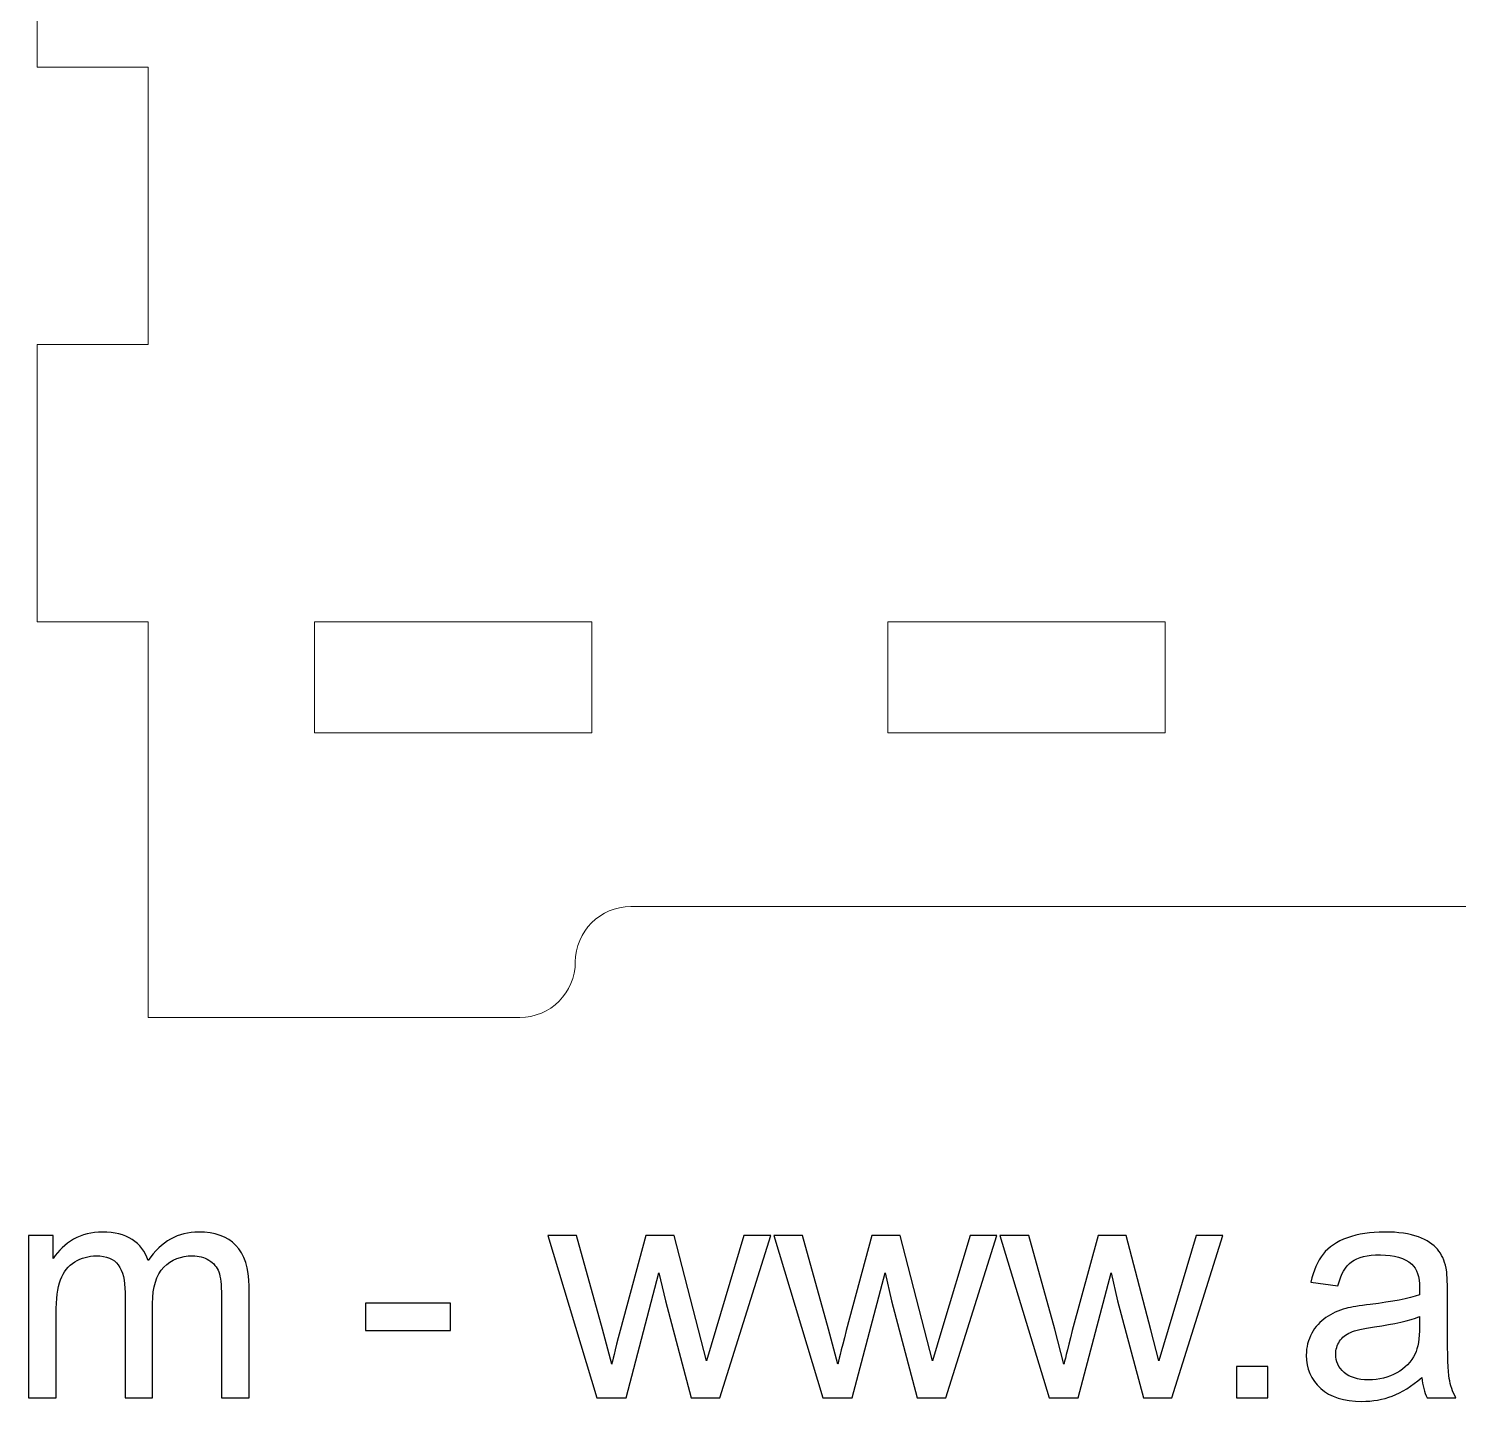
# Model space of a CAD drawing. Header units: millimetres. Extents: x -184 to 140, y -164 to 195.
# Drawn here: x 61.25 to 99.92, y -163.55 to -126.43 of the extents above; entities that cross this region are included whole.
import ezdxf

# ---------------------------------------------------------------- set-up
doc = ezdxf.new("R2010")
doc.units = ezdxf.units.MM
doc.header["$MEASUREMENT"] = 0
doc.layers.add('Layer 1', color=7, linetype='Continuous')

msp = doc.modelspace()

# ---------------------------------------------------------------- linework, layer by layer
at = {"layer": 'Layer 1', "color": 177, "lineweight": 5}
for points, knots in [([(64.4833, -7.4759), (64.4833, -7.4759), (61.4833, -7.4759), (61.4833, -7.4759), (61.4833, -7.4759), (61.4833, -7.4759), (61.4833, 0.0249), (61.4833, 0.0249), (61.4833, 0.0249), (61.4833, 0.0249), (64.4833, 0.0249), (64.4833, 0.0249), (64.4833, 0.0249), (64.4833, 0.0249), (89.9839, 0.0249), (89.9839, 0.0249), (89.9839, 0.0249), (94.1138, 0.0249), (97.4832, -3.3445), (97.4832, -7.4759), (97.4832, -7.4759), (97.4832, -7.4759), (97.4832, -41.4156), (97.4832, -41.4156), (97.4832, -41.4156), (97.4832, -57.9383), (113.9604, -71.4154), (130.4831, -71.4154), (130.4831, -71.4154), (130.4831, -71.4154), (130.4831, -110.5738), (130.4831, -110.5738), (130.4831, -110.5738), (130.4831, -112.0526), (131.2821, -113.3187), (132.6163, -113.9569), (132.6163, -113.9569), (135.4551, -115.313), (137.4159, -118.2125), (137.4159, -121.5678), (137.4159, -121.5678), (137.4159, -124.9248), (135.4551, -127.8228), (132.6163, -129.1801), (132.6163, -129.1801), (131.2821, -129.8183), (130.4831, -131.0847), (130.4831, -132.5631), (130.4831, -132.5631), (130.4831, -132.5631), (130.4831, -134.5794), (130.4831, -134.5794), (130.4831, -134.5794), (130.4831, -134.5794), (127.4831, -134.5794), (127.4831, -134.5794), (127.4831, -134.5794), (127.4831, -134.5794), (127.4831, -142.0787), (127.4831, -142.0787), (127.4831, -142.0787), (127.4831, -142.0787), (130.4831, -142.0787), (130.4831, -142.0787), (130.4831, -142.0787), (130.4831, -142.0787), (130.4831, -153.1717), (130.4831, -153.1717), (130.4831, -153.1717), (130.4831, -153.1717), (117.4303, -153.1717), (117.4303, -153.1717), (117.4303, -153.1717), (116.6048, -153.1717), (115.931, -152.498), (115.931, -151.671), (115.931, -151.671), (115.931, -150.8456), (115.2572, -150.1717), (114.4303, -150.1717), (114.4303, -150.1717), (114.4303, -150.1717), (77.5361, -150.1717), (77.5361, -150.1717), (77.5361, -150.1717), (76.7106, -150.1717), (76.0368, -150.8456), (76.0368, -151.671), (76.0368, -151.671), (76.0368, -152.498), (75.363, -153.1717), (74.5361, -153.1717), (74.5361, -153.1717), (74.5361, -153.1717), (64.4833, -153.1717), (64.4833, -153.1717), (64.4833, -153.1717), (64.4833, -153.1717), (64.4833, -142.4755), (64.4833, -142.4755), (64.4833, -142.4755), (64.4833, -142.4755), (61.4833, -142.4755), (61.4833, -142.4755), (61.4833, -142.4755), (61.4833, -142.4755), (61.4833, -134.9762), (61.4833, -134.9762), (61.4833, -134.9762), (61.4833, -134.9762), (64.4833, -134.9762), (64.4833, -134.9762), (64.4833, -134.9762), (64.4833, -134.9762), (64.4833, -127.4755), (64.4833, -127.4755), (64.4833, -127.4755), (64.4833, -127.4755), (61.4833, -127.4755), (61.4833, -127.4755), (61.4833, -127.4755), (61.4833, -127.4755), (61.4833, -119.9764), (61.4833, -119.9764), (61.4833, -119.9764), (61.4833, -119.9764), (64.4833, -119.9764), (64.4833, -119.9764), (64.4833, -119.9764), (64.4833, -119.9764), (64.4833, -112.4756), (64.4833, -112.4756), (64.4833, -112.4756), (64.4833, -112.4756), (61.4833, -112.4756), (61.4833, -112.4756), (61.4833, -112.4756), (61.4833, -112.4756), (61.4833, -104.9762), (61.4833, -104.9762), (61.4833, -104.9762), (61.4833, -104.9762), (64.4833, -104.9762), (64.4833, -104.9762), (64.4833, -104.9762), (64.4833, -104.9762), (64.4833, -97.4755), (64.4833, -97.4755), (64.4833, -97.4755), (64.4833, -97.4755), (61.4833, -97.4755), (61.4833, -97.4755), (61.4833, -97.4755), (61.4833, -97.4755), (61.4833, -89.9761), (61.4833, -89.9761), (61.4833, -89.9761), (61.4833, -89.9761), (64.4833, -89.9761), (64.4833, -89.9761), (64.4833, -89.9761), (64.4833, -89.9761), (64.4833, -82.4757), (64.4833, -82.4757), (64.4833, -82.4757), (64.4833, -82.4757), (61.4833, -82.4757), (61.4833, -82.4757), (61.4833, -82.4757), (61.4833, -82.4757), (61.4833, -74.9764), (61.4833, -74.9764), (61.4833, -74.9764), (61.4833, -74.9764), (64.4833, -74.9764), (64.4833, -74.9764), (64.4833, -74.9764), (64.4833, -74.9764), (64.4833, -67.4756), (64.4833, -67.4756), (64.4833, -67.4756), (64.4833, -67.4756), (61.4833, -67.4756), (61.4833, -67.4756), (61.4833, -67.4756), (61.4833, -67.4756), (61.4833, -59.9763), (61.4833, -59.9763), (61.4833, -59.9763), (61.4833, -59.9763), (64.4833, -59.9763), (64.4833, -59.9763), (64.4833, -59.9763), (64.4833, -59.9763), (64.4833, -52.4758), (64.4833, -52.4758), (64.4833, -52.4758), (64.4833, -52.4758), (61.4833, -52.4758), (61.4833, -52.4758), (61.4833, -52.4758), (61.4833, -52.4758), (61.4833, -44.9765), (61.4833, -44.9765), (61.4833, -44.9765), (61.4833, -44.9765), (64.4833, -44.9765), (64.4833, -44.9765), (64.4833, -44.9765), (64.4833, -44.9765), (64.4833, -37.4757), (64.4833, -37.4757), (64.4833, -37.4757), (64.4833, -37.4757), (61.4833, -37.4757), (61.4833, -37.4757), (61.4833, -37.4757), (61.4833, -37.4757), (61.4833, -29.975), (61.4833, -29.975), (61.4833, -29.975), (61.4833, -29.975), (64.4833, -29.975), (64.4833, -29.975), (64.4833, -29.975), (64.4833, -29.975), (64.4833, -22.476), (64.4833, -22.476), (64.4833, -22.476), (64.4833, -22.476), (61.4833, -22.476), (61.4833, -22.476), (61.4833, -22.476), (61.4833, -22.476), (61.4833, -14.9752), (61.4833, -14.9752), (61.4833, -14.9752), (61.4833, -14.9752), (64.4833, -14.9752), (64.4833, -14.9752), (64.4833, -14.9752), (64.4833, -14.9752), (64.4833, -7.4759), (64.4833, -7.4759)], [0, 0, 0, 0, 0.016129, 0.016129, 0.016129, 0.016129, 0.0322581, 0.0322581, 0.0322581, 0.0322581, 0.0483871, 0.0483871, 0.0483871, 0.0483871, 0.0645161, 0.0645161, 0.0645161, 0.0645161, 0.0806452, 0.0806452, 0.0806452, 0.0806452, 0.0967742, 0.0967742, 0.0967742, 0.0967742, 0.1129032, 0.1129032, 0.1129032, 0.1129032, 0.1290323, 0.1290323, 0.1290323, 0.1290323, 0.1451613, 0.1451613, 0.1451613, 0.1451613, 0.1612903, 0.1612903, 0.1612903, 0.1612903, 0.1774194, 0.1774194, 0.1774194, 0.1774194, 0.1935484, 0.1935484, 0.1935484, 0.1935484, 0.2096774, 0.2096774, 0.2096774, 0.2096774, 0.2258065, 0.2258065, 0.2258065, 0.2258065, 0.2419355, 0.2419355, 0.2419355, 0.2419355, 0.2580645, 0.2580645, 0.2580645, 0.2580645, 0.2741935, 0.2741935, 0.2741935, 0.2741935, 0.2903226, 0.2903226, 0.2903226, 0.2903226, 0.3064516, 0.3064516, 0.3064516, 0.3064516, 0.3225806, 0.3225806, 0.3225806, 0.3225806, 0.3387097, 0.3387097, 0.3387097, 0.3387097, 0.3548387, 0.3548387, 0.3548387, 0.3548387, 0.3709677, 0.3709677, 0.3709677, 0.3709677, 0.3870968, 0.3870968, 0.3870968, 0.3870968, 0.4032258, 0.4032258, 0.4032258, 0.4032258, 0.4193548, 0.4193548, 0.4193548, 0.4193548, 0.4354839, 0.4354839, 0.4354839, 0.4354839, 0.4516129, 0.4516129, 0.4516129, 0.4516129, 0.4677419, 0.4677419, 0.4677419, 0.4677419, 0.483871, 0.483871, 0.483871, 0.483871, 0.5, 0.5, 0.5, 0.5, 0.516129, 0.516129, 0.516129, 0.516129, 0.5322581, 0.5322581, 0.5322581, 0.5322581, 0.5483871, 0.5483871, 0.5483871, 0.5483871, 0.5645161, 0.5645161, 0.5645161, 0.5645161, 0.5806452, 0.5806452, 0.5806452, 0.5806452, 0.5967742, 0.5967742, 0.5967742, 0.5967742, 0.6129032, 0.6129032, 0.6129032, 0.6129032, 0.6290323, 0.6290323, 0.6290323, 0.6290323, 0.6451613, 0.6451613, 0.6451613, 0.6451613, 0.6612903, 0.6612903, 0.6612903, 0.6612903, 0.6774194, 0.6774194, 0.6774194, 0.6774194, 0.6935484, 0.6935484, 0.6935484, 0.6935484, 0.7096774, 0.7096774, 0.7096774, 0.7096774, 0.7258065, 0.7258065, 0.7258065, 0.7258065, 0.7419355, 0.7419355, 0.7419355, 0.7419355, 0.7580645, 0.7580645, 0.7580645, 0.7580645, 0.7741935, 0.7741935, 0.7741935, 0.7741935, 0.7903226, 0.7903226, 0.7903226, 0.7903226, 0.8064516, 0.8064516, 0.8064516, 0.8064516, 0.8225806, 0.8225806, 0.8225806, 0.8225806, 0.8387097, 0.8387097, 0.8387097, 0.8387097, 0.8548387, 0.8548387, 0.8548387, 0.8548387, 0.8709677, 0.8709677, 0.8709677, 0.8709677, 0.8870968, 0.8870968, 0.8870968, 0.8870968, 0.9032258, 0.9032258, 0.9032258, 0.9032258, 0.9193548, 0.9193548, 0.9193548, 0.9193548, 0.9354839, 0.9354839, 0.9354839, 0.9354839, 0.9516129, 0.9516129, 0.9516129, 0.9516129, 0.9677419, 0.9677419, 0.9677419, 0.9677419, 1, 1, 1, 1]), ([(68.984, -145.4755), (68.984, -145.4755), (68.984, -142.4755), (68.984, -142.4755), (68.984, -142.4755), (68.984, -142.4755), (76.4834, -142.4755), (76.4834, -142.4755), (76.4834, -142.4755), (76.4834, -142.4755), (76.4834, -145.4755), (76.4834, -145.4755), (76.4834, -145.4755), (76.4834, -145.4755), (68.984, -145.4755), (68.984, -145.4755)], [0, 0, 0, 0, 0.2, 0.2, 0.2, 0.2, 0.4, 0.4, 0.4, 0.4, 0.6, 0.6, 0.6, 0.6, 1, 1, 1, 1]), ([(84.484, -145.4755), (84.484, -145.4755), (84.484, -142.4755), (84.484, -142.4755), (84.484, -142.4755), (84.484, -142.4755), (91.9834, -142.4755), (91.9834, -142.4755), (91.9834, -142.4755), (91.9834, -142.4755), (91.9834, -145.4755), (91.9834, -145.4755), (91.9834, -145.4755), (91.9834, -145.4755), (84.484, -145.4755), (84.484, -145.4755)], [0, 0, 0, 0, 0.2, 0.2, 0.2, 0.2, 0.4, 0.4, 0.4, 0.4, 0.6, 0.6, 0.6, 0.6, 1, 1, 1, 1])]:
    msp.add_open_spline(points, degree=3, knots=knots, dxfattribs=at)
at = {"layer": 'Layer 1', "color": 250, "lineweight": 15}
for points, knots in [([(64.4833, -7.4759), (64.4833, -7.4759), (61.4833, -7.4759), (61.4833, -7.4759), (61.4833, -7.4759), (61.4833, -7.4759), (61.4833, 0.0249), (61.4833, 0.0249), (61.4833, 0.0249), (61.4833, 0.0249), (64.4833, 0.0249), (64.4833, 0.0249), (64.4833, 0.0249), (64.4833, 0.0249), (89.9839, 0.0249), (89.9839, 0.0249), (89.9839, 0.0249), (94.1138, 0.0249), (97.4832, -3.3445), (97.4832, -7.4759), (97.4832, -7.4759), (97.4832, -7.4759), (97.4832, -41.4156), (97.4832, -41.4156), (97.4832, -41.4156), (97.4832, -57.9383), (113.9604, -71.4154), (130.4831, -71.4154), (130.4831, -71.4154), (130.4831, -71.4154), (130.4831, -110.5738), (130.4831, -110.5738), (130.4831, -110.5738), (130.4831, -112.0526), (131.2821, -113.3187), (132.6163, -113.9569), (132.6163, -113.9569), (135.4551, -115.313), (137.4159, -118.2125), (137.4159, -121.5678), (137.4159, -121.5678), (137.4159, -124.9248), (135.4551, -127.8228), (132.6163, -129.1801), (132.6163, -129.1801), (131.2821, -129.8183), (130.4831, -131.0847), (130.4831, -132.5631), (130.4831, -132.5631), (130.4831, -132.5631), (130.4831, -134.5794), (130.4831, -134.5794), (130.4831, -134.5794), (130.4831, -134.5794), (127.4831, -134.5794), (127.4831, -134.5794), (127.4831, -134.5794), (127.4831, -134.5794), (127.4831, -142.0787), (127.4831, -142.0787), (127.4831, -142.0787), (127.4831, -142.0787), (130.4831, -142.0787), (130.4831, -142.0787), (130.4831, -142.0787), (130.4831, -142.0787), (130.4831, -153.1717), (130.4831, -153.1717), (130.4831, -153.1717), (130.4831, -153.1717), (117.4303, -153.1717), (117.4303, -153.1717), (117.4303, -153.1717), (116.6048, -153.1717), (115.931, -152.498), (115.931, -151.671), (115.931, -151.671), (115.931, -150.8456), (115.2572, -150.1717), (114.4303, -150.1717), (114.4303, -150.1717), (114.4303, -150.1717), (77.5361, -150.1717), (77.5361, -150.1717), (77.5361, -150.1717), (76.7106, -150.1717), (76.0368, -150.8456), (76.0368, -151.671), (76.0368, -151.671), (76.0368, -152.498), (75.363, -153.1717), (74.5361, -153.1717), (74.5361, -153.1717), (74.5361, -153.1717), (64.4833, -153.1717), (64.4833, -153.1717), (64.4833, -153.1717), (64.4833, -153.1717), (64.4833, -142.4755), (64.4833, -142.4755), (64.4833, -142.4755), (64.4833, -142.4755), (61.4833, -142.4755), (61.4833, -142.4755), (61.4833, -142.4755), (61.4833, -142.4755), (61.4833, -134.9762), (61.4833, -134.9762), (61.4833, -134.9762), (61.4833, -134.9762), (64.4833, -134.9762), (64.4833, -134.9762), (64.4833, -134.9762), (64.4833, -134.9762), (64.4833, -127.4755), (64.4833, -127.4755), (64.4833, -127.4755), (64.4833, -127.4755), (61.4833, -127.4755), (61.4833, -127.4755), (61.4833, -127.4755), (61.4833, -127.4755), (61.4833, -119.9764), (61.4833, -119.9764), (61.4833, -119.9764), (61.4833, -119.9764), (64.4833, -119.9764), (64.4833, -119.9764), (64.4833, -119.9764), (64.4833, -119.9764), (64.4833, -112.4756), (64.4833, -112.4756), (64.4833, -112.4756), (64.4833, -112.4756), (61.4833, -112.4756), (61.4833, -112.4756), (61.4833, -112.4756), (61.4833, -112.4756), (61.4833, -104.9762), (61.4833, -104.9762), (61.4833, -104.9762), (61.4833, -104.9762), (64.4833, -104.9762), (64.4833, -104.9762), (64.4833, -104.9762), (64.4833, -104.9762), (64.4833, -97.4755), (64.4833, -97.4755), (64.4833, -97.4755), (64.4833, -97.4755), (61.4833, -97.4755), (61.4833, -97.4755), (61.4833, -97.4755), (61.4833, -97.4755), (61.4833, -89.9761), (61.4833, -89.9761), (61.4833, -89.9761), (61.4833, -89.9761), (64.4833, -89.9761), (64.4833, -89.9761), (64.4833, -89.9761), (64.4833, -89.9761), (64.4833, -82.4757), (64.4833, -82.4757), (64.4833, -82.4757), (64.4833, -82.4757), (61.4833, -82.4757), (61.4833, -82.4757), (61.4833, -82.4757), (61.4833, -82.4757), (61.4833, -74.9764), (61.4833, -74.9764), (61.4833, -74.9764), (61.4833, -74.9764), (64.4833, -74.9764), (64.4833, -74.9764), (64.4833, -74.9764), (64.4833, -74.9764), (64.4833, -67.4756), (64.4833, -67.4756), (64.4833, -67.4756), (64.4833, -67.4756), (61.4833, -67.4756), (61.4833, -67.4756), (61.4833, -67.4756), (61.4833, -67.4756), (61.4833, -59.9763), (61.4833, -59.9763), (61.4833, -59.9763), (61.4833, -59.9763), (64.4833, -59.9763), (64.4833, -59.9763), (64.4833, -59.9763), (64.4833, -59.9763), (64.4833, -52.4758), (64.4833, -52.4758), (64.4833, -52.4758), (64.4833, -52.4758), (61.4833, -52.4758), (61.4833, -52.4758), (61.4833, -52.4758), (61.4833, -52.4758), (61.4833, -44.9765), (61.4833, -44.9765), (61.4833, -44.9765), (61.4833, -44.9765), (64.4833, -44.9765), (64.4833, -44.9765), (64.4833, -44.9765), (64.4833, -44.9765), (64.4833, -37.4757), (64.4833, -37.4757), (64.4833, -37.4757), (64.4833, -37.4757), (61.4833, -37.4757), (61.4833, -37.4757), (61.4833, -37.4757), (61.4833, -37.4757), (61.4833, -29.975), (61.4833, -29.975), (61.4833, -29.975), (61.4833, -29.975), (64.4833, -29.975), (64.4833, -29.975), (64.4833, -29.975), (64.4833, -29.975), (64.4833, -22.476), (64.4833, -22.476), (64.4833, -22.476), (64.4833, -22.476), (61.4833, -22.476), (61.4833, -22.476), (61.4833, -22.476), (61.4833, -22.476), (61.4833, -14.9752), (61.4833, -14.9752), (61.4833, -14.9752), (61.4833, -14.9752), (64.4833, -14.9752), (64.4833, -14.9752), (64.4833, -14.9752), (64.4833, -14.9752), (64.4833, -7.4759), (64.4833, -7.4759)], [0, 0, 0, 0, 0.016129, 0.016129, 0.016129, 0.016129, 0.0322581, 0.0322581, 0.0322581, 0.0322581, 0.0483871, 0.0483871, 0.0483871, 0.0483871, 0.0645161, 0.0645161, 0.0645161, 0.0645161, 0.0806452, 0.0806452, 0.0806452, 0.0806452, 0.0967742, 0.0967742, 0.0967742, 0.0967742, 0.1129032, 0.1129032, 0.1129032, 0.1129032, 0.1290323, 0.1290323, 0.1290323, 0.1290323, 0.1451613, 0.1451613, 0.1451613, 0.1451613, 0.1612903, 0.1612903, 0.1612903, 0.1612903, 0.1774194, 0.1774194, 0.1774194, 0.1774194, 0.1935484, 0.1935484, 0.1935484, 0.1935484, 0.2096774, 0.2096774, 0.2096774, 0.2096774, 0.2258065, 0.2258065, 0.2258065, 0.2258065, 0.2419355, 0.2419355, 0.2419355, 0.2419355, 0.2580645, 0.2580645, 0.2580645, 0.2580645, 0.2741935, 0.2741935, 0.2741935, 0.2741935, 0.2903226, 0.2903226, 0.2903226, 0.2903226, 0.3064516, 0.3064516, 0.3064516, 0.3064516, 0.3225806, 0.3225806, 0.3225806, 0.3225806, 0.3387097, 0.3387097, 0.3387097, 0.3387097, 0.3548387, 0.3548387, 0.3548387, 0.3548387, 0.3709677, 0.3709677, 0.3709677, 0.3709677, 0.3870968, 0.3870968, 0.3870968, 0.3870968, 0.4032258, 0.4032258, 0.4032258, 0.4032258, 0.4193548, 0.4193548, 0.4193548, 0.4193548, 0.4354839, 0.4354839, 0.4354839, 0.4354839, 0.4516129, 0.4516129, 0.4516129, 0.4516129, 0.4677419, 0.4677419, 0.4677419, 0.4677419, 0.483871, 0.483871, 0.483871, 0.483871, 0.5, 0.5, 0.5, 0.5, 0.516129, 0.516129, 0.516129, 0.516129, 0.5322581, 0.5322581, 0.5322581, 0.5322581, 0.5483871, 0.5483871, 0.5483871, 0.5483871, 0.5645161, 0.5645161, 0.5645161, 0.5645161, 0.5806452, 0.5806452, 0.5806452, 0.5806452, 0.5967742, 0.5967742, 0.5967742, 0.5967742, 0.6129032, 0.6129032, 0.6129032, 0.6129032, 0.6290323, 0.6290323, 0.6290323, 0.6290323, 0.6451613, 0.6451613, 0.6451613, 0.6451613, 0.6612903, 0.6612903, 0.6612903, 0.6612903, 0.6774194, 0.6774194, 0.6774194, 0.6774194, 0.6935484, 0.6935484, 0.6935484, 0.6935484, 0.7096774, 0.7096774, 0.7096774, 0.7096774, 0.7258065, 0.7258065, 0.7258065, 0.7258065, 0.7419355, 0.7419355, 0.7419355, 0.7419355, 0.7580645, 0.7580645, 0.7580645, 0.7580645, 0.7741935, 0.7741935, 0.7741935, 0.7741935, 0.7903226, 0.7903226, 0.7903226, 0.7903226, 0.8064516, 0.8064516, 0.8064516, 0.8064516, 0.8225806, 0.8225806, 0.8225806, 0.8225806, 0.8387097, 0.8387097, 0.8387097, 0.8387097, 0.8548387, 0.8548387, 0.8548387, 0.8548387, 0.8709677, 0.8709677, 0.8709677, 0.8709677, 0.8870968, 0.8870968, 0.8870968, 0.8870968, 0.9032258, 0.9032258, 0.9032258, 0.9032258, 0.9193548, 0.9193548, 0.9193548, 0.9193548, 0.9354839, 0.9354839, 0.9354839, 0.9354839, 0.9516129, 0.9516129, 0.9516129, 0.9516129, 0.9677419, 0.9677419, 0.9677419, 0.9677419, 1, 1, 1, 1]), ([(68.984, -145.4755), (68.984, -145.4755), (68.984, -142.4755), (68.984, -142.4755), (68.984, -142.4755), (68.984, -142.4755), (76.4834, -142.4755), (76.4834, -142.4755), (76.4834, -142.4755), (76.4834, -142.4755), (76.4834, -145.4755), (76.4834, -145.4755), (76.4834, -145.4755), (76.4834, -145.4755), (68.984, -145.4755), (68.984, -145.4755)], [0, 0, 0, 0, 0.2, 0.2, 0.2, 0.2, 0.4, 0.4, 0.4, 0.4, 0.6, 0.6, 0.6, 0.6, 1, 1, 1, 1]), ([(84.484, -145.4755), (84.484, -145.4755), (84.484, -142.4755), (84.484, -142.4755), (84.484, -142.4755), (84.484, -142.4755), (91.9834, -142.4755), (91.9834, -142.4755), (91.9834, -142.4755), (91.9834, -142.4755), (91.9834, -145.4755), (91.9834, -145.4755), (91.9834, -145.4755), (91.9834, -145.4755), (84.484, -145.4755), (84.484, -145.4755)], [0, 0, 0, 0, 0.2, 0.2, 0.2, 0.2, 0.4, 0.4, 0.4, 0.4, 0.6, 0.6, 0.6, 0.6, 1, 1, 1, 1])]:
    msp.add_open_spline(points, degree=3, knots=knots, dxfattribs=at)
at = {"layer": 'Layer 1', "color": 7}
for points, knots in [([(61.2526, -163.4598), (61.2526, -163.4598), (61.2526, -159.0656), (61.2526, -159.0656), (61.2526, -159.0656), (61.2526, -159.0656), (61.9215, -159.0656), (61.9215, -159.0656), (61.9215, -159.0656), (61.9215, -159.0656), (61.9215, -159.6865), (61.9215, -159.6865), (61.9215, -159.6865), (62.0583, -159.472), (62.2418, -159.2984), (62.4704, -159.1686), (62.4704, -159.1686), (62.699, -159.0374), (62.9586, -158.9724), (63.2507, -158.9724), (63.2507, -158.9724), (63.5753, -158.9724), (63.842, -159.0402), (64.0494, -159.1742), (64.0494, -159.1742), (64.2569, -159.3097), (64.4036, -159.4974), (64.4883, -159.7401), (64.4883, -159.7401), (64.8382, -159.2279), (65.2912, -158.9724), (65.85, -158.9724), (65.85, -158.9724), (66.2875, -158.9724), (66.6247, -159.0924), (66.859, -159.3337), (66.859, -159.3337), (67.0946, -159.575), (67.2132, -159.9461), (67.2132, -160.4471), (67.2132, -160.4471), (67.2132, -160.4471), (67.2132, -163.4598), (67.2132, -163.4598), (67.2132, -163.4598), (67.2132, -163.4598), (66.4681, -163.4598), (66.4681, -163.4598), (66.4681, -163.4598), (66.4681, -163.4598), (66.4681, -160.694), (66.4681, -160.694), (66.4681, -160.694), (66.4681, -160.3977), (66.4427, -160.1832), (66.3947, -160.052), (66.3947, -160.052), (66.3467, -159.9207), (66.2592, -159.8163), (66.1308, -159.7359), (66.1308, -159.7359), (66.0038, -159.6554), (65.8543, -159.6159), (65.6835, -159.6159), (65.6835, -159.6159), (65.3731, -159.6159), (65.1162, -159.7189), (64.9116, -159.9235), (64.9116, -159.9235), (64.707, -160.1296), (64.6054, -160.4584), (64.6054, -160.9099), (64.6054, -160.9099), (64.6054, -160.9099), (64.6054, -163.4598), (64.6054, -163.4598), (64.6054, -163.4598), (64.6054, -163.4598), (63.8603, -163.4598), (63.8603, -163.4598), (63.8603, -163.4598), (63.8603, -163.4598), (63.8603, -160.6079), (63.8603, -160.6079), (63.8603, -160.6079), (63.8603, -160.2777), (63.7997, -160.0294), (63.6783, -159.8643), (63.6783, -159.8643), (63.557, -159.6992), (63.358, -159.6159), (63.0828, -159.6159), (63.0828, -159.6159), (62.874, -159.6159), (62.6807, -159.671), (62.5029, -159.781), (62.5029, -159.781), (62.3251, -159.8911), (62.1966, -160.052), (62.1162, -160.265), (62.1162, -160.265), (62.0372, -160.4767), (61.9977, -160.7829), (61.9977, -161.1823), (61.9977, -161.1823), (61.9977, -161.1823), (61.9977, -163.4598), (61.9977, -163.4598), (61.9977, -163.4598), (61.9977, -163.4598), (61.2526, -163.4598), (61.2526, -163.4598)], [0, 0, 0, 0, 0.0344828, 0.0344828, 0.0344828, 0.0344828, 0.0689655, 0.0689655, 0.0689655, 0.0689655, 0.1034483, 0.1034483, 0.1034483, 0.1034483, 0.137931, 0.137931, 0.137931, 0.137931, 0.1724138, 0.1724138, 0.1724138, 0.1724138, 0.2068966, 0.2068966, 0.2068966, 0.2068966, 0.2413793, 0.2413793, 0.2413793, 0.2413793, 0.2758621, 0.2758621, 0.2758621, 0.2758621, 0.3103448, 0.3103448, 0.3103448, 0.3103448, 0.3448276, 0.3448276, 0.3448276, 0.3448276, 0.3793103, 0.3793103, 0.3793103, 0.3793103, 0.4137931, 0.4137931, 0.4137931, 0.4137931, 0.4482759, 0.4482759, 0.4482759, 0.4482759, 0.4827586, 0.4827586, 0.4827586, 0.4827586, 0.5172414, 0.5172414, 0.5172414, 0.5172414, 0.5517241, 0.5517241, 0.5517241, 0.5517241, 0.5862069, 0.5862069, 0.5862069, 0.5862069, 0.6206897, 0.6206897, 0.6206897, 0.6206897, 0.6551724, 0.6551724, 0.6551724, 0.6551724, 0.6896552, 0.6896552, 0.6896552, 0.6896552, 0.7241379, 0.7241379, 0.7241379, 0.7241379, 0.7586207, 0.7586207, 0.7586207, 0.7586207, 0.7931034, 0.7931034, 0.7931034, 0.7931034, 0.8275862, 0.8275862, 0.8275862, 0.8275862, 0.862069, 0.862069, 0.862069, 0.862069, 0.8965517, 0.8965517, 0.8965517, 0.8965517, 0.9310345, 0.9310345, 0.9310345, 0.9310345, 1, 1, 1, 1]), ([(76.6196, -163.4598), (76.6196, -163.4598), (75.2918, -159.0656), (75.2918, -159.0656), (75.2918, -159.0656), (75.2918, -159.0656), (76.0707, -159.0656), (76.0707, -159.0656), (76.0707, -159.0656), (76.0707, -159.0656), (76.772, -161.6014), (76.772, -161.6014), (76.772, -161.6014), (76.772, -161.6014), (77.0204, -162.5454), (77.0204, -162.5454), (77.0204, -162.5454), (77.0303, -162.4988), (77.1065, -162.1969), (77.2476, -161.6395), (77.2476, -161.6395), (77.2476, -161.6395), (77.9433, -159.0656), (77.9433, -159.0656), (77.9433, -159.0656), (77.9433, -159.0656), (78.7067, -159.0656), (78.7067, -159.0656), (78.7067, -159.0656), (78.7067, -159.0656), (79.3685, -161.6169), (79.3685, -161.6169), (79.3685, -161.6169), (79.3685, -161.6169), (79.5844, -162.4537), (79.5844, -162.4537), (79.5844, -162.4537), (79.5844, -162.4537), (79.837, -161.6056), (79.837, -161.6056), (79.837, -161.6056), (79.837, -161.6056), (80.5962, -159.0656), (80.5962, -159.0656), (80.5962, -159.0656), (80.5962, -159.0656), (81.3201, -159.0656), (81.3201, -159.0656), (81.3201, -159.0656), (81.3201, -159.0656), (79.9414, -163.4598), (79.9414, -163.4598), (79.9414, -163.4598), (79.9414, -163.4598), (79.1709, -163.4598), (79.1709, -163.4598), (79.1709, -163.4598), (79.1709, -163.4598), (78.4738, -160.8309), (78.4738, -160.8309), (78.4738, -160.8309), (78.4738, -160.8309), (78.2974, -160.0788), (78.2974, -160.0788), (78.2974, -160.0788), (78.2974, -160.0788), (77.4084, -163.4598), (77.4084, -163.4598), (77.4084, -163.4598), (77.4084, -163.4598), (76.6196, -163.4598), (76.6196, -163.4598)], [0, 0, 0, 0, 0.0526316, 0.0526316, 0.0526316, 0.0526316, 0.1052632, 0.1052632, 0.1052632, 0.1052632, 0.1578947, 0.1578947, 0.1578947, 0.1578947, 0.2105263, 0.2105263, 0.2105263, 0.2105263, 0.2631579, 0.2631579, 0.2631579, 0.2631579, 0.3157895, 0.3157895, 0.3157895, 0.3157895, 0.3684211, 0.3684211, 0.3684211, 0.3684211, 0.4210526, 0.4210526, 0.4210526, 0.4210526, 0.4736842, 0.4736842, 0.4736842, 0.4736842, 0.5263158, 0.5263158, 0.5263158, 0.5263158, 0.5789474, 0.5789474, 0.5789474, 0.5789474, 0.6315789, 0.6315789, 0.6315789, 0.6315789, 0.6842105, 0.6842105, 0.6842105, 0.6842105, 0.7368421, 0.7368421, 0.7368421, 0.7368421, 0.7894737, 0.7894737, 0.7894737, 0.7894737, 0.8421053, 0.8421053, 0.8421053, 0.8421053, 0.8947368, 0.8947368, 0.8947368, 0.8947368, 1, 1, 1, 1]), ([(82.734, -163.4598), (82.734, -163.4598), (81.4062, -159.0656), (81.4062, -159.0656), (81.4062, -159.0656), (81.4062, -159.0656), (82.1851, -159.0656), (82.1851, -159.0656), (82.1851, -159.0656), (82.1851, -159.0656), (82.8864, -161.6014), (82.8864, -161.6014), (82.8864, -161.6014), (82.8864, -161.6014), (83.1348, -162.5454), (83.1348, -162.5454), (83.1348, -162.5454), (83.1447, -162.4988), (83.2209, -162.1969), (83.362, -161.6395), (83.362, -161.6395), (83.362, -161.6395), (84.0577, -159.0656), (84.0577, -159.0656), (84.0577, -159.0656), (84.0577, -159.0656), (84.8211, -159.0656), (84.8211, -159.0656), (84.8211, -159.0656), (84.8211, -159.0656), (85.4829, -161.6169), (85.4829, -161.6169), (85.4829, -161.6169), (85.4829, -161.6169), (85.6988, -162.4537), (85.6988, -162.4537), (85.6988, -162.4537), (85.6988, -162.4537), (85.9514, -161.6056), (85.9514, -161.6056), (85.9514, -161.6056), (85.9514, -161.6056), (86.7106, -159.0656), (86.7106, -159.0656), (86.7106, -159.0656), (86.7106, -159.0656), (87.4345, -159.0656), (87.4345, -159.0656), (87.4345, -159.0656), (87.4345, -159.0656), (86.0558, -163.4598), (86.0558, -163.4598), (86.0558, -163.4598), (86.0558, -163.4598), (85.2853, -163.4598), (85.2853, -163.4598), (85.2853, -163.4598), (85.2853, -163.4598), (84.5882, -160.8309), (84.5882, -160.8309), (84.5882, -160.8309), (84.5882, -160.8309), (84.4118, -160.0788), (84.4118, -160.0788), (84.4118, -160.0788), (84.4118, -160.0788), (83.5228, -163.4598), (83.5228, -163.4598), (83.5228, -163.4598), (83.5228, -163.4598), (82.734, -163.4598), (82.734, -163.4598)], [0, 0, 0, 0, 0.0526316, 0.0526316, 0.0526316, 0.0526316, 0.1052632, 0.1052632, 0.1052632, 0.1052632, 0.1578947, 0.1578947, 0.1578947, 0.1578947, 0.2105263, 0.2105263, 0.2105263, 0.2105263, 0.2631579, 0.2631579, 0.2631579, 0.2631579, 0.3157895, 0.3157895, 0.3157895, 0.3157895, 0.3684211, 0.3684211, 0.3684211, 0.3684211, 0.4210526, 0.4210526, 0.4210526, 0.4210526, 0.4736842, 0.4736842, 0.4736842, 0.4736842, 0.5263158, 0.5263158, 0.5263158, 0.5263158, 0.5789474, 0.5789474, 0.5789474, 0.5789474, 0.6315789, 0.6315789, 0.6315789, 0.6315789, 0.6842105, 0.6842105, 0.6842105, 0.6842105, 0.7368421, 0.7368421, 0.7368421, 0.7368421, 0.7894737, 0.7894737, 0.7894737, 0.7894737, 0.8421053, 0.8421053, 0.8421053, 0.8421053, 0.8947368, 0.8947368, 0.8947368, 0.8947368, 1, 1, 1, 1]), ([(88.8484, -163.4598), (88.8484, -163.4598), (87.5206, -159.0656), (87.5206, -159.0656), (87.5206, -159.0656), (87.5206, -159.0656), (88.2995, -159.0656), (88.2995, -159.0656), (88.2995, -159.0656), (88.2995, -159.0656), (89.0008, -161.6014), (89.0008, -161.6014), (89.0008, -161.6014), (89.0008, -161.6014), (89.2492, -162.5454), (89.2492, -162.5454), (89.2492, -162.5454), (89.2591, -162.4988), (89.3353, -162.1969), (89.4764, -161.6395), (89.4764, -161.6395), (89.4764, -161.6395), (90.1721, -159.0656), (90.1721, -159.0656), (90.1721, -159.0656), (90.1721, -159.0656), (90.9355, -159.0656), (90.9355, -159.0656), (90.9355, -159.0656), (90.9355, -159.0656), (91.5973, -161.6169), (91.5973, -161.6169), (91.5973, -161.6169), (91.5973, -161.6169), (91.8132, -162.4537), (91.8132, -162.4537), (91.8132, -162.4537), (91.8132, -162.4537), (92.0658, -161.6056), (92.0658, -161.6056), (92.0658, -161.6056), (92.0658, -161.6056), (92.825, -159.0656), (92.825, -159.0656), (92.825, -159.0656), (92.825, -159.0656), (93.5489, -159.0656), (93.5489, -159.0656), (93.5489, -159.0656), (93.5489, -159.0656), (92.1702, -163.4598), (92.1702, -163.4598), (92.1702, -163.4598), (92.1702, -163.4598), (91.3997, -163.4598), (91.3997, -163.4598), (91.3997, -163.4598), (91.3997, -163.4598), (90.7026, -160.8309), (90.7026, -160.8309), (90.7026, -160.8309), (90.7026, -160.8309), (90.5262, -160.0788), (90.5262, -160.0788), (90.5262, -160.0788), (90.5262, -160.0788), (89.6372, -163.4598), (89.6372, -163.4598), (89.6372, -163.4598), (89.6372, -163.4598), (88.8484, -163.4598), (88.8484, -163.4598)], [0, 0, 0, 0, 0.0526316, 0.0526316, 0.0526316, 0.0526316, 0.1052632, 0.1052632, 0.1052632, 0.1052632, 0.1578947, 0.1578947, 0.1578947, 0.1578947, 0.2105263, 0.2105263, 0.2105263, 0.2105263, 0.2631579, 0.2631579, 0.2631579, 0.2631579, 0.3157895, 0.3157895, 0.3157895, 0.3157895, 0.3684211, 0.3684211, 0.3684211, 0.3684211, 0.4210526, 0.4210526, 0.4210526, 0.4210526, 0.4736842, 0.4736842, 0.4736842, 0.4736842, 0.5263158, 0.5263158, 0.5263158, 0.5263158, 0.5789474, 0.5789474, 0.5789474, 0.5789474, 0.6315789, 0.6315789, 0.6315789, 0.6315789, 0.6842105, 0.6842105, 0.6842105, 0.6842105, 0.7368421, 0.7368421, 0.7368421, 0.7368421, 0.7894737, 0.7894737, 0.7894737, 0.7894737, 0.8421053, 0.8421053, 0.8421053, 0.8421053, 0.8947368, 0.8947368, 0.8947368, 0.8947368, 1, 1, 1, 1]), ([(98.928, -162.9095), (98.6514, -163.1451), (98.3847, -163.3102), (98.1293, -163.4076), (98.1293, -163.4076), (97.8739, -163.505), (97.6002, -163.5529), (97.3066, -163.5529), (97.3066, -163.5529), (96.824, -163.5529), (96.4529, -163.4358), (96.1933, -163.2002), (96.1933, -163.2002), (95.9336, -162.9659), (95.8038, -162.6653), (95.8038, -162.2999), (95.8038, -162.2999), (95.8038, -162.0854), (95.8532, -161.8892), (95.9506, -161.7114), (95.9506, -161.7114), (96.0493, -161.5336), (96.1777, -161.3925), (96.3358, -161.2853), (96.3358, -161.2853), (96.4952, -161.178), (96.673, -161.0962), (96.872, -161.0411), (96.872, -161.0411), (97.0188, -161.003), (97.2403, -160.9664), (97.5352, -160.9297), (97.5352, -160.9297), (98.1364, -160.8591), (98.5809, -160.773), (98.8645, -160.6743), (98.8645, -160.6743), (98.8673, -160.5727), (98.8687, -160.5077), (98.8687, -160.4809), (98.8687, -160.4809), (98.8687, -160.179), (98.7982, -159.9659), (98.6571, -159.8417), (98.6571, -159.8417), (98.4666, -159.6738), (98.1829, -159.5905), (97.8076, -159.5905), (97.8076, -159.5905), (97.4562, -159.5905), (97.1966, -159.6526), (97.0301, -159.7754), (97.0301, -159.7754), (96.8621, -159.8981), (96.7394, -160.1155), (96.6589, -160.4287), (96.6589, -160.4287), (96.6589, -160.4287), (95.9308, -160.3271), (95.9308, -160.3271), (95.9308, -160.3271), (95.9971, -160.0153), (96.1058, -159.7627), (96.2582, -159.5708), (96.2582, -159.5708), (96.4106, -159.3789), (96.6307, -159.2321), (96.9186, -159.1277), (96.9186, -159.1277), (97.205, -159.0247), (97.5395, -158.9724), (97.9177, -158.9724), (97.9177, -158.9724), (98.293, -158.9724), (98.5992, -159.0162), (98.8349, -159.1051), (98.8349, -159.1051), (99.0691, -159.194), (99.2427, -159.3041), (99.3528, -159.4381), (99.3528, -159.4381), (99.4628, -159.5722), (99.5404, -159.7415), (99.5856, -159.9461), (99.5856, -159.9461), (99.6096, -160.0731), (99.6223, -160.3017), (99.6223, -160.6305), (99.6223, -160.6305), (99.6223, -160.6305), (99.6223, -161.6183), (99.6223, -161.6183), (99.6223, -161.6183), (99.6223, -162.3083), (99.6378, -162.7444), (99.6688, -162.9292), (99.6688, -162.9292), (99.6985, -163.1141), (99.7606, -163.2905), (99.8509, -163.4598), (99.8509, -163.4598), (99.8509, -163.4598), (99.0719, -163.4598), (99.0719, -163.4598), (99.0719, -163.4598), (98.9972, -163.3032), (98.9492, -163.1197), (98.928, -162.9095)], [0, 0, 0, 0, 0.0357143, 0.0357143, 0.0357143, 0.0357143, 0.0714286, 0.0714286, 0.0714286, 0.0714286, 0.1071429, 0.1071429, 0.1071429, 0.1071429, 0.1428571, 0.1428571, 0.1428571, 0.1428571, 0.1785714, 0.1785714, 0.1785714, 0.1785714, 0.2142857, 0.2142857, 0.2142857, 0.2142857, 0.25, 0.25, 0.25, 0.25, 0.2857143, 0.2857143, 0.2857143, 0.2857143, 0.3214286, 0.3214286, 0.3214286, 0.3214286, 0.3571429, 0.3571429, 0.3571429, 0.3571429, 0.3928571, 0.3928571, 0.3928571, 0.3928571, 0.4285714, 0.4285714, 0.4285714, 0.4285714, 0.4642857, 0.4642857, 0.4642857, 0.4642857, 0.5, 0.5, 0.5, 0.5, 0.5357143, 0.5357143, 0.5357143, 0.5357143, 0.5714286, 0.5714286, 0.5714286, 0.5714286, 0.6071429, 0.6071429, 0.6071429, 0.6071429, 0.6428571, 0.6428571, 0.6428571, 0.6428571, 0.6785714, 0.6785714, 0.6785714, 0.6785714, 0.7142857, 0.7142857, 0.7142857, 0.7142857, 0.75, 0.75, 0.75, 0.75, 0.7857143, 0.7857143, 0.7857143, 0.7857143, 0.8214286, 0.8214286, 0.8214286, 0.8214286, 0.8571429, 0.8571429, 0.8571429, 0.8571429, 0.8928571, 0.8928571, 0.8928571, 0.8928571, 0.9285714, 0.9285714, 0.9285714, 0.9285714, 1, 1, 1, 1]), ([(70.3614, -161.6395), (70.3614, -161.6395), (70.3614, -160.8944), (70.3614, -160.8944), (70.3614, -160.8944), (70.3614, -160.8944), (72.6643, -160.8944), (72.6643, -160.8944), (72.6643, -160.8944), (72.6643, -160.8944), (72.6643, -161.6395), (72.6643, -161.6395), (72.6643, -161.6395), (72.6643, -161.6395), (70.3614, -161.6395), (70.3614, -161.6395)], [0, 0, 0, 0, 0.2, 0.2, 0.2, 0.2, 0.4, 0.4, 0.4, 0.4, 0.6, 0.6, 0.6, 0.6, 1, 1, 1, 1]), ([(98.8687, -161.2585), (98.5978, -161.3685), (98.1914, -161.4617), (97.6495, -161.5379), (97.6495, -161.5379), (97.3419, -161.5816), (97.1246, -161.631), (96.9976, -161.686), (96.9976, -161.686), (96.8706, -161.7411), (96.7732, -161.8215), (96.7041, -161.9259), (96.7041, -161.9259), (96.6349, -162.0317), (96.5997, -162.1489), (96.5997, -162.2787), (96.5997, -162.2787), (96.5997, -162.4748), (96.6745, -162.6399), (96.8254, -162.7712), (96.8254, -162.7712), (96.9764, -162.9024), (97.1966, -162.9687), (97.4859, -162.9687), (97.4859, -162.9687), (97.7723, -162.9687), (98.0277, -162.9066), (98.2521, -162.7811), (98.2521, -162.7811), (98.475, -162.6569), (98.6401, -162.4861), (98.7446, -162.2702), (98.7446, -162.2702), (98.825, -162.1023), (98.8645, -161.8554), (98.8645, -161.5294), (98.8645, -161.5294), (98.8645, -161.5294), (98.8687, -161.2585), (98.8687, -161.2585)], [0, 0, 0, 0, 0.0909091, 0.0909091, 0.0909091, 0.0909091, 0.1818182, 0.1818182, 0.1818182, 0.1818182, 0.2727273, 0.2727273, 0.2727273, 0.2727273, 0.3636364, 0.3636364, 0.3636364, 0.3636364, 0.4545455, 0.4545455, 0.4545455, 0.4545455, 0.5454545, 0.5454545, 0.5454545, 0.5454545, 0.6363636, 0.6363636, 0.6363636, 0.6363636, 0.7272727, 0.7272727, 0.7272727, 0.7272727, 0.8181818, 0.8181818, 0.8181818, 0.8181818, 1, 1, 1, 1]), ([(93.9172, -163.4598), (93.9172, -163.4598), (93.9172, -162.6131), (93.9172, -162.6131), (93.9172, -162.6131), (93.9172, -162.6131), (94.7638, -162.6131), (94.7638, -162.6131), (94.7638, -162.6131), (94.7638, -162.6131), (94.7638, -163.4598), (94.7638, -163.4598), (94.7638, -163.4598), (94.7638, -163.4598), (93.9172, -163.4598), (93.9172, -163.4598)], [0, 0, 0, 0, 0.2, 0.2, 0.2, 0.2, 0.4, 0.4, 0.4, 0.4, 0.6, 0.6, 0.6, 0.6, 1, 1, 1, 1])]:
    msp.add_open_spline(points, degree=3, knots=knots, dxfattribs=at)

doc.saveas('drawing.dxf')
